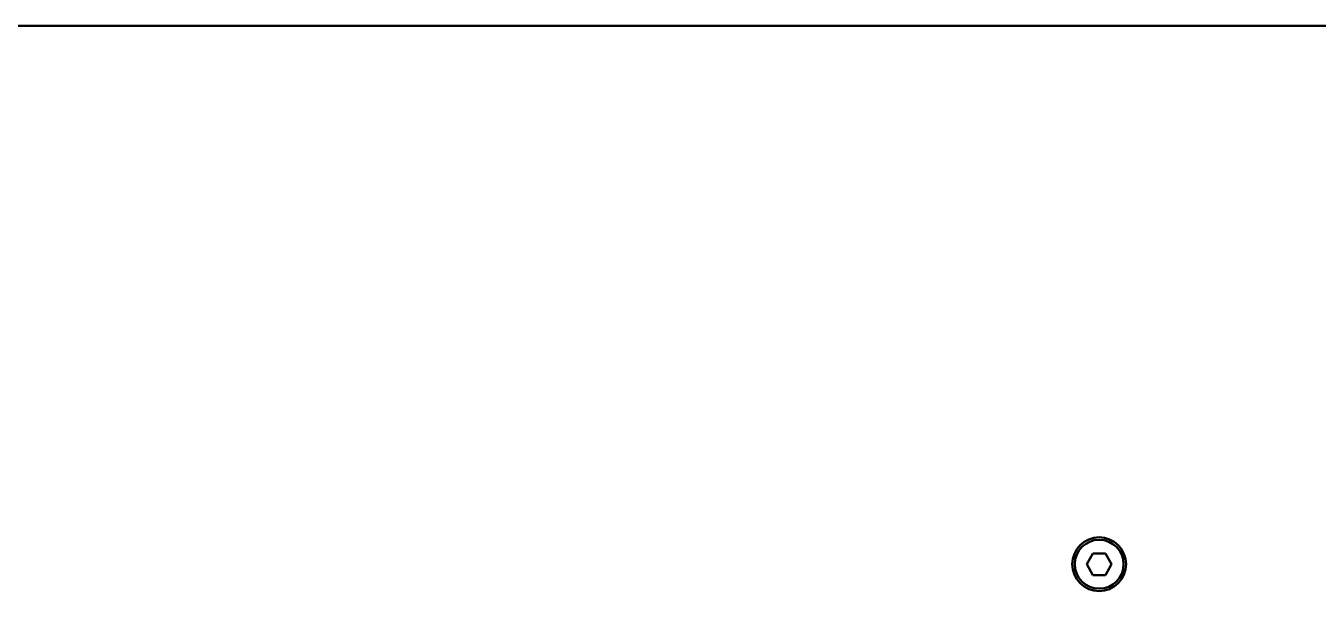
# Model space of a CAD drawing. Header units: millimetres. Extents: x 100 to 5488, y 100 to 4218.
# Drawn here: x 1689.5 to 1869.5, y 1606.4 to 1685.2 of the extents above; entities that cross this region are included whole.
import ezdxf

# ---------------------------------------------------------------- set-up
doc = ezdxf.new("R2010")
doc.units = ezdxf.units.MM
doc.header["$LTSCALE"] = 20
doc.layers.add('Visible (ANSI)', color=7, linetype='Continuous', lineweight=50)

msp = doc.modelspace()

# ---------------------------------------------------------------- linework, layer by layer
at = {"layer": 'Visible (ANSI)'}
for p, q in [((1613.033, 1685.167), (2565.033, 1685.167)), ((1838.167, 1611.667), (1837.301, 1610.167)), ((1838.167, 1611.667), (1839.899, 1611.667)), ((1840.765, 1610.167), (1839.899, 1611.667)), ((1837.301, 1610.167), (1838.167, 1608.667)), ((1839.899, 1608.667), (1840.765, 1610.167)), ((1839.899, 1608.667), (1838.167, 1608.667))]:
    msp.add_line(p, q, dxfattribs=at)
for radius in [3.75, 3.4]:
    msp.add_circle((1839.033, 1610.167), radius, dxfattribs=at)

doc.saveas('drawing.dxf')
